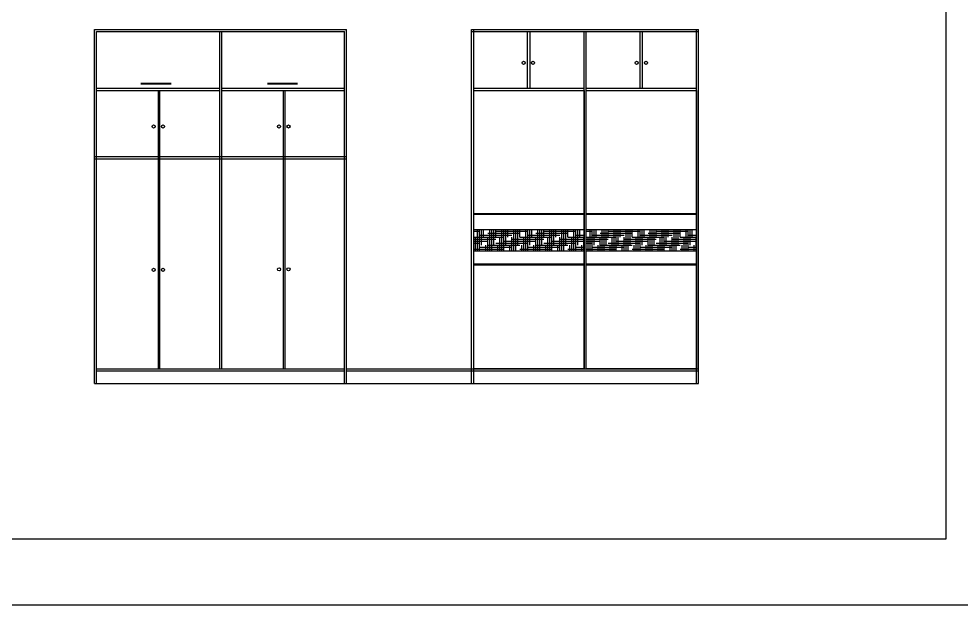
# Model space of a CAD drawing. Header units: millimetres. Extents: x -1666 to 220555, y -7114 to 28673.
# Drawn here: x 59353 to 66828, y -4928 to -275 of the extents above; entities that cross this region are included whole.
import ezdxf

# ---------------------------------------------------------------- set-up
doc = ezdxf.new("R2010")
doc.units = ezdxf.units.MM
doc.header["$LTSCALE"] = 80

msp = doc.modelspace()

# ---------------------------------------------------------------- hatches: boundary and pattern name
at = {"true_color": 0xcd2027}
h = msp.add_hatch(dxfattribs=at)
h.set_pattern_fill('HOUND', color=242, scale=10)
h.set_pattern_definition([(0, (-60498.911, -1626.99), (63.5, 15.875), [254, -127]), (90, (-60498.911, -1626.99), (-15.875, -63.5), [254, -127])])
h.paths.add_polyline_path([(63836.435, -2118.181), (63836.435, -1947.41), (62961.935, -1947.41), (62961.935, -2118.181)])
h = msp.add_hatch(dxfattribs=at)
h.set_pattern_fill('HOUND', color=242, scale=10)
h.set_pattern_definition([(0, (-59607.411, -1626.99), (63.5, 15.875), [254, -127]), (90, (-59607.411, -1626.99), (-15.875, -63.5), [254, -127])])
h.paths.add_polyline_path([(64727.935, -2118.181), (64727.935, -1947.41), (63853.435, -1947.41), (63853.435, -2118.181)])

# ---------------------------------------------------------------- linework, layer by layer
at = {"color": 41, "true_color": 0xf4ee51}
for p, q in [((59952.983, -3168.91), (59952.983, -358.91)), ((59952.983, -358.91), (61952.983, -358.91)), ((61952.983, -3168.91), (61952.983, -358.91)), ((62944.935, -3168.91), (62944.935, -358.91)), ((62944.935, -358.91), (64744.935, -358.91)), ((62961.935, -3168.91), (62961.935, -358.91)), ((64727.935, -3168.91), (64727.935, -358.91)), ((64744.935, -3168.91), (64744.935, -358.91)), ((59969.983, -3168.91), (59969.983, -375.91)), ((59969.983, -375.91), (61935.983, -375.91)), ((60944.483, -375.91), (60944.483, -3051.91)), ((60961.483, -375.91), (60961.483, -3051.91)), ((61935.983, -3168.91), (61935.983, -375.91)), ((62944.935, -375.91), (64744.935, -375.91)), ((63389.185, -825.91), (63389.185, -375.91)), ((63409.185, -825.91), (63409.185, -375.91)), ((63836.435, -3051.91), (63836.435, -375.91)), ((63853.435, -3051.91), (63853.435, -375.91)), ((64280.685, -825.91), (64280.685, -375.91)), ((64300.685, -825.91), (64300.685, -375.91)), ((59969.983, -825.91), (60944.483, -825.91)), ((59969.983, -842.91), (60944.483, -842.91)), ((60457.233, -842.91), (60457.233, -3051.91)), ((60468.64, -842.91), (60468.64, -3051.91)), ((60961.483, -825.91), (61935.983, -825.91)), ((60961.483, -842.91), (61935.983, -842.91)), ((61448.733, -842.91), (61448.733, -3051.91)), ((61462.421, -842.91), (61462.421, -3051.91)), ((62961.935, -825.91), (63836.435, -825.91)), ((62961.935, -842.91), (63836.435, -842.91)), ((63853.435, -825.91), (64727.935, -825.91)), ((63853.435, -842.91), (64727.935, -842.91)), ((59952.983, -1368.91), (61952.983, -1368.91)), ((59952.983, -1385.91), (61952.983, -1385.91)), ((59969.983, -3051.91), (61935.983, -3051.91)), ((61952.983, -3051.91), (64744.935, -3051.91)), ((59969.983, -3068.91), (61935.983, -3068.91)), ((61952.983, -3068.91), (64744.935, -3068.91)), ((59952.983, -3168.91), (64744.935, -3168.91))]:
    msp.add_line(p, q, dxfattribs=at)
for points in [[(45324.162, 10561.061), (67228.038, 10561.061), (67228.038, -4928.109), (45324.162, -4928.109)], [(45846.746, 10038.476), (66705.453, 10038.476), (66705.453, -4405.524), (45846.746, -4405.524)], [(62961.935, -842.91), (63836.435, -842.91), (63836.435, -3051.91), (62961.935, -3051.91)], [(63853.435, -842.91), (64727.935, -842.91), (64727.935, -3051.91), (63853.435, -3051.91)], [(62961.935, -1947.41), (63836.435, -1947.41), (63836.435, -2118.181), (62961.935, -2118.181)], [(63853.435, -1947.41), (64727.935, -1947.41), (64727.935, -2118.181), (63853.435, -2118.181)]]:
    msp.add_lwpolyline(points, close=True, dxfattribs=at)
at = {"color": 41, "true_color": 0xf4ee51, "const_width": 17}
for points in [[(60319.955, -789.849), (60562.16, -789.849)], [(61324.014, -789.849), (61566.219, -789.849)], [(62961.935, -1824.373), (63836.435, -1824.373)], [(63853.435, -1824.373), (64727.935, -1824.373)], [(62961.935, -2224.418), (63836.435, -2224.418)], [(63853.435, -2224.418), (64727.935, -2224.418)]]:
    msp.add_lwpolyline(points, dxfattribs=at)
at = {"color": 41, "true_color": 0xf4ee51}
for centre in [(63357.288, -624.39), (63432.403, -624.39), (64253.665, -624.39), (64328.78, -624.39), (60422.24, -1130.008), (60497.355, -1130.008), (61417.253, -1130.008), (61492.369, -1130.008), (60422.24, -2267.219), (60497.355, -2267.219), (61417.253, -2262.52), (61492.369, -2262.52)]:
    msp.add_circle(centre, 12.384, dxfattribs=at)

doc.saveas('drawing.dxf')
